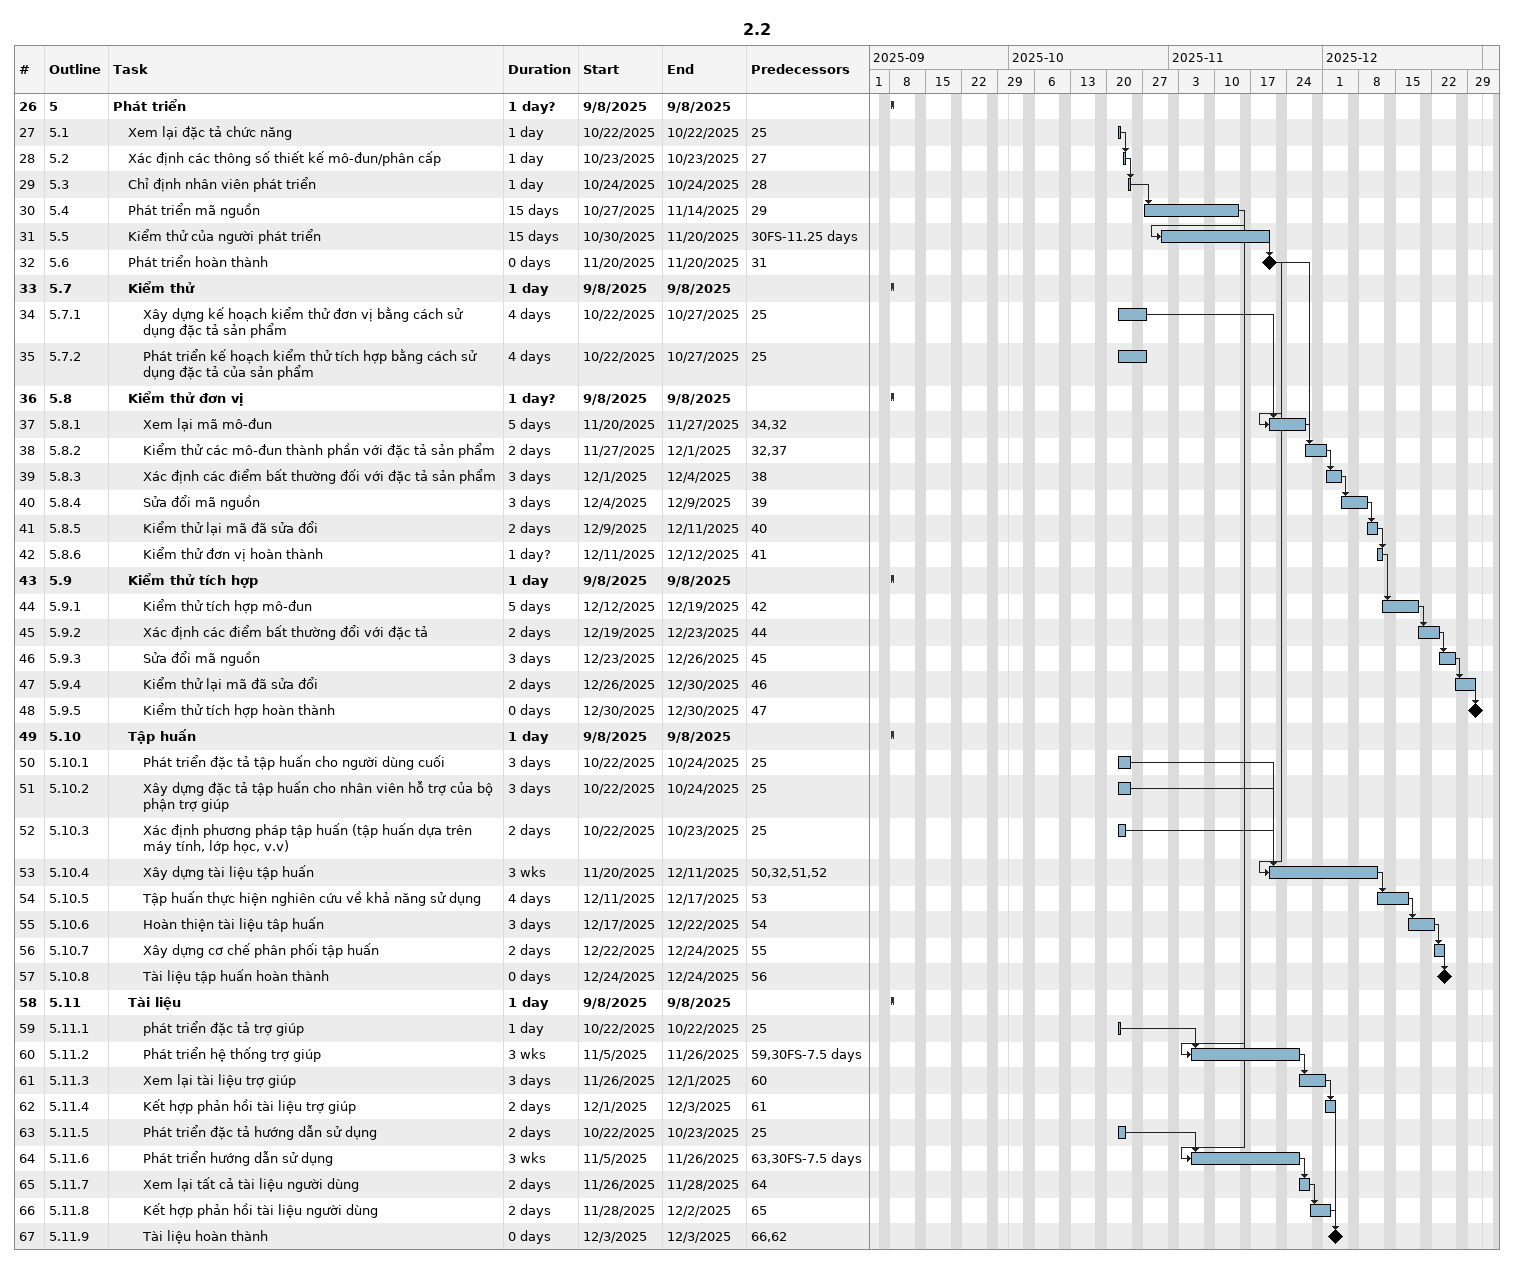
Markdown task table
2.2

| ID | WBS | Task | Duration | Start | Finish | Predecessors |
|---|---|---|---|---|---|---|
| 26 | 5 | **Phát triển** | 1d? | 2025-09-08 | 2025-09-08 |  |
| 27 | 5.1 | Xem lại đặc tả chức năng | 1d | 2025-10-22 | 2025-10-22 | 25 |
| 28 | 5.2 | Xác định các thông số thiết kế mô-đun/phân cấp | 1d | 2025-10-23 | 2025-10-23 | 27 |
| 29 | 5.3 | Chỉ định nhân viên phát triển | 1d | 2025-10-24 | 2025-10-24 | 28 |
| 30 | 5.4 | Phát triển mã nguồn | 15d | 2025-10-27 | 2025-11-14 | 29 |
| 31 | 5.5 | Kiểm thử của người phát triển | 15d | 2025-10-30 | 2025-11-20 | 30FS-11.25d |
| 32 | 5.6 | Phát triển hoàn thành | 0d | 2025-11-20 | 2025-11-20 | 31 |
| 33 | 5.7 | **Kiểm thử** | 1d | 2025-09-08 | 2025-09-08 |  |
| 34 | 5.7.1 | Xây dựng kế hoạch kiểm thử đơn vị bằng cách sử dụng đặc tả sản phẩm | 4d | 2025-10-22 | 2025-10-27 | 25 |
| 35 | 5.7.2 | Phát triển kế hoạch kiểm thử tích hợp bằng cách sử dụng đặc tả của sản phẩm | 4d | 2025-10-22 | 2025-10-27 | 25 |
| 36 | 5.8 | **Kiểm thử đơn vị** | 1d? | 2025-09-08 | 2025-09-08 |  |
| 37 | 5.8.1 | Xem lại mã mô-đun | 5d | 2025-11-20 | 2025-11-27 | 34, 32 |
| 38 | 5.8.2 | Kiểm thử các mô-đun thành phần với đặc tả sản phẩm | 2d | 2025-11-27 | 2025-12-01 | 32, 37 |
| 39 | 5.8.3 | Xác định các điểm bất thường đối với đặc tả sản phẩm | 3d | 2025-12-01 | 2025-12-04 | 38 |
| 40 | 5.8.4 | Sửa đổi mã nguồn | 3d | 2025-12-04 | 2025-12-09 | 39 |
| 41 | 5.8.5 | Kiểm thử lại mã đã sửa đổi | 2d | 2025-12-09 | 2025-12-11 | 40 |
| 42 | 5.8.6 | Kiểm thử đơn vị hoàn thành | 1d? | 2025-12-11 | 2025-12-12 | 41 |
| 43 | 5.9 | **Kiểm thử tích hợp** | 1d | 2025-09-08 | 2025-09-08 |  |
| 44 | 5.9.1 | Kiểm thử tích hợp mô-đun | 5d | 2025-12-12 | 2025-12-19 | 42 |
| 45 | 5.9.2 | Xác định các điểm bất thường đổi với đặc tả | 2d | 2025-12-19 | 2025-12-23 | 44 |
| 46 | 5.9.3 | Sửa đổi mã nguồn | 3d | 2025-12-23 | 2025-12-26 | 45 |
| 47 | 5.9.4 | Kiểm thử lại mã đã sửa đổi | 2d | 2025-12-26 | 2025-12-30 | 46 |
| 48 | 5.9.5 | Kiểm thử tích hợp hoàn thành | 0d | 2025-12-30 | 2025-12-30 | 47 |
| 49 | 5.10 | **Tập huấn** | 1d | 2025-09-08 | 2025-09-08 |  |
| 50 | 5.10.1 | Phát triển đặc tả tập huấn cho người dùng cuối | 3d | 2025-10-22 | 2025-10-24 | 25 |
| 51 | 5.10.2 | Xây dựng đặc tả tập huấn cho nhân viên hỗ trợ của bộ phận trợ giúp | 3d | 2025-10-22 | 2025-10-24 | 25 |
| 52 | 5.10.3 | Xác định phương pháp tập huấn (tập huấn dựa trên máy tính, lớp học, v.v) | 2d | 2025-10-22 | 2025-10-23 | 25 |
| 53 | 5.10.4 | Xây dựng tài liệu tập huấn | 3w | 2025-11-20 | 2025-12-11 | 50, 32, 51, 52 |
| 54 | 5.10.5 | Tập huấn thực hiện nghiên cứu về khả năng sử dụng | 4d | 2025-12-11 | 2025-12-17 | 53 |
| 55 | 5.10.6 | Hoàn thiện tài liệu tâp huấn | 3d | 2025-12-17 | 2025-12-22 | 54 |
| 56 | 5.10.7 | Xây dựng cơ chế phân phối tập huấn | 2d | 2025-12-22 | 2025-12-24 | 55 |
| 57 | 5.10.8 | Tài liệu tập huấn hoàn thành | 0d | 2025-12-24 | 2025-12-24 | 56 |
| 58 | 5.11 | **Tài liệu** | 1d | 2025-09-08 | 2025-09-08 |  |
| 59 | 5.11.1 | phát triển đặc tả trợ giúp | 1d | 2025-10-22 | 2025-10-22 | 25 |
| 60 | 5.11.2 | Phát triển hệ thống trợ giúp | 3w | 2025-11-05 | 2025-11-26 | 59, 30FS-7.5d |
| 61 | 5.11.3 | Xem lại tài liệu trợ giúp | 3d | 2025-11-26 | 2025-12-01 | 60 |
| 62 | 5.11.4 | Kết hợp phản hồi tài liệu trợ giúp | 2d | 2025-12-01 | 2025-12-03 | 61 |
| 63 | 5.11.5 | Phát triển đặc tả hướng dẫn sử dụng | 2d | 2025-10-22 | 2025-10-23 | 25 |
| 64 | 5.11.6 | Phát triển hướng dẫn sử dụng | 3w | 2025-11-05 | 2025-11-26 | 63, 30FS-7.5d |
| 65 | 5.11.7 | Xem lại tất cả tài liệu người dùng | 2d | 2025-11-26 | 2025-11-28 | 64 |
| 66 | 5.11.8 | Kết hợp phản hồi tài liệu người dùng | 2d | 2025-11-28 | 2025-12-02 | 65 |
| 67 | 5.11.9 | Tài liệu hoàn thành | 0d | 2025-12-03 | 2025-12-03 | 66, 62 |
